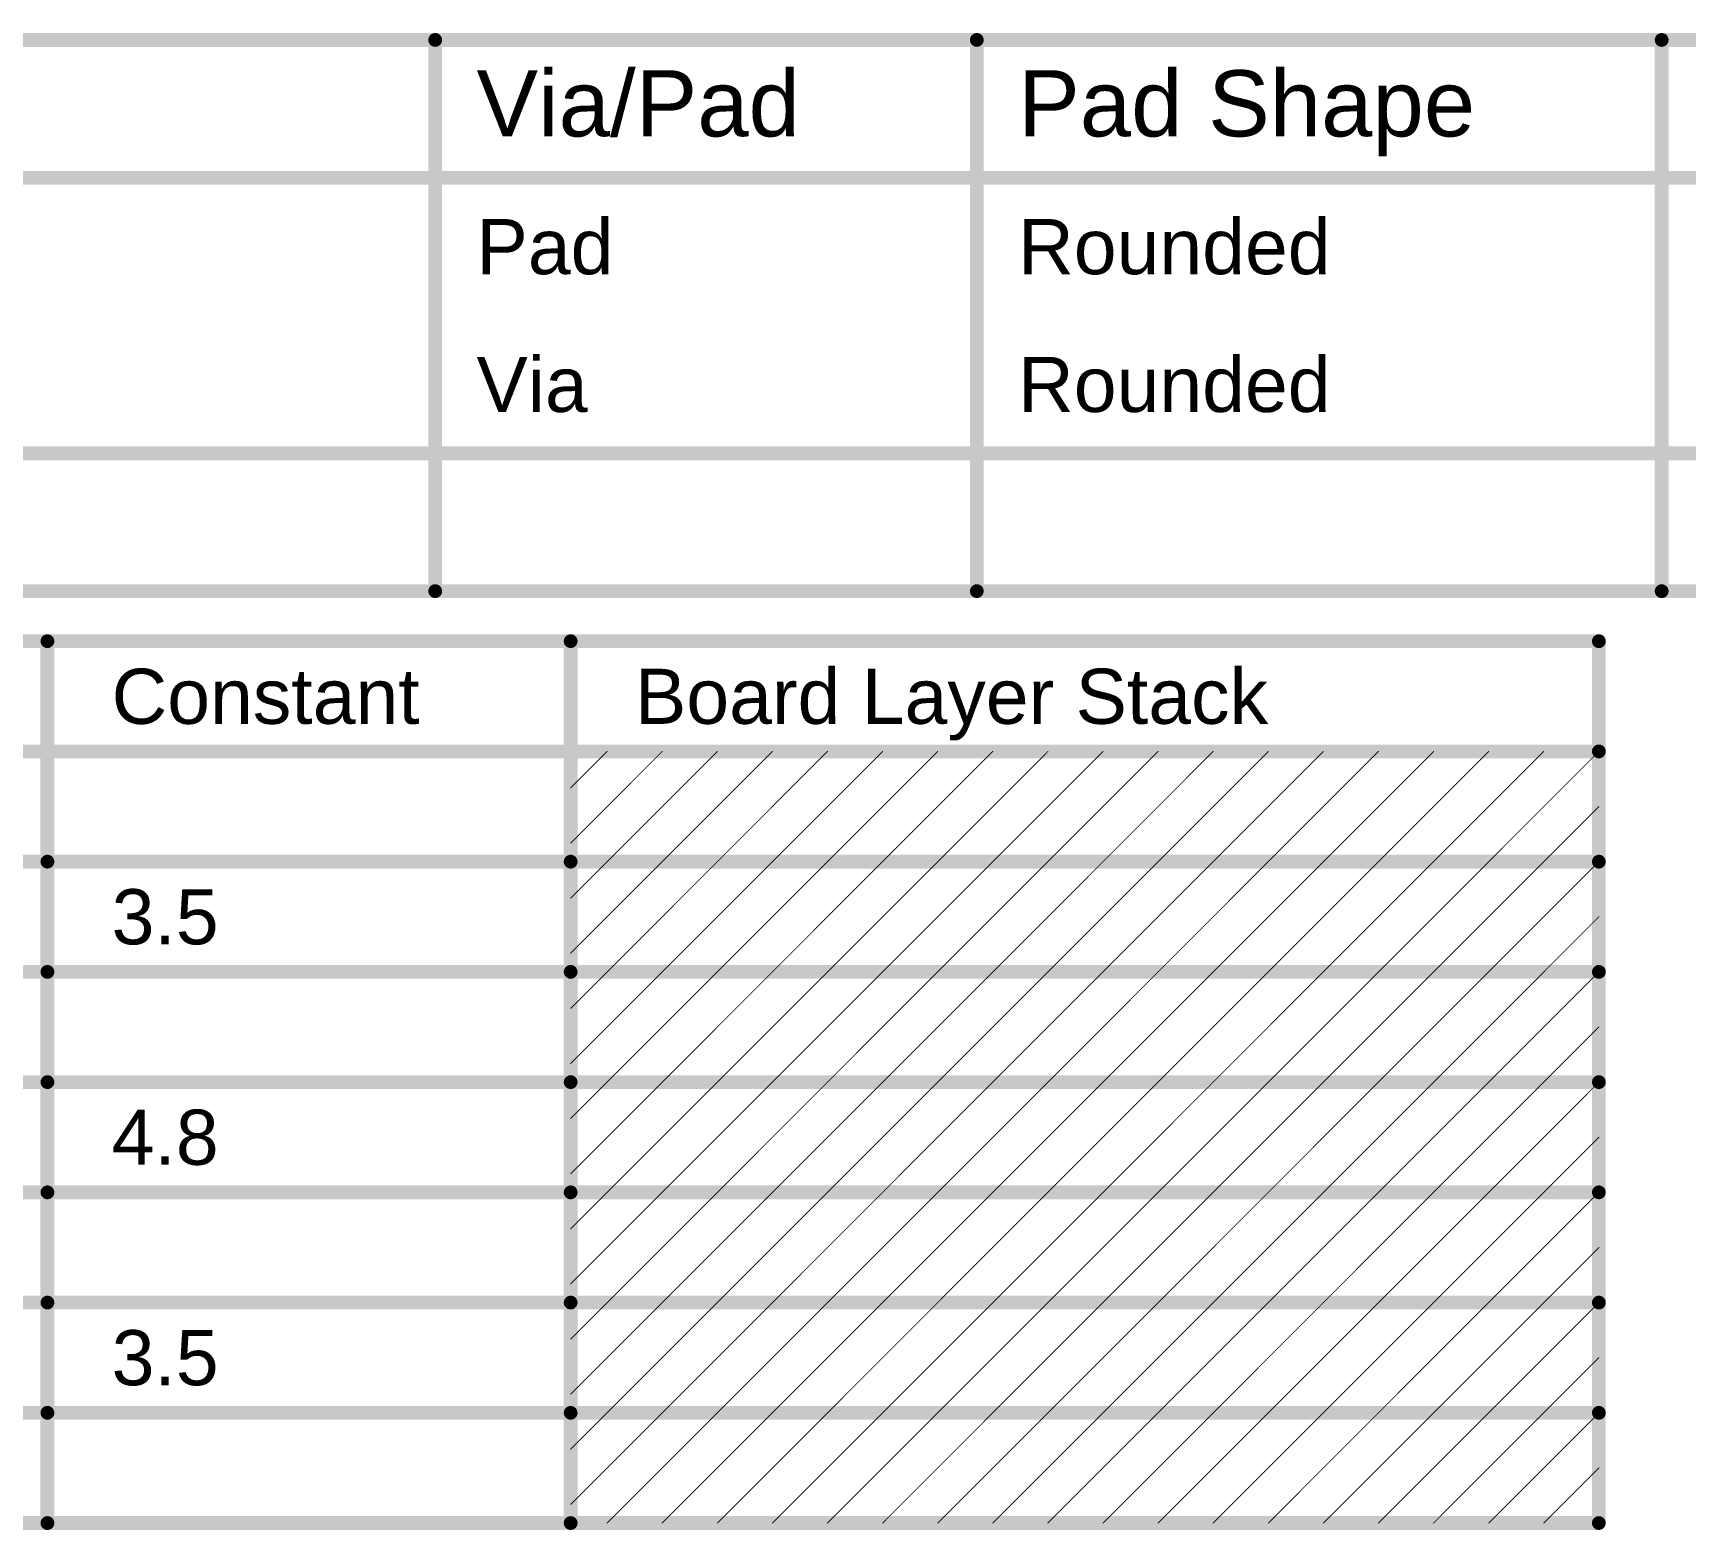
# Model space of a CAD drawing. Header units: millimetres. Extents: x -3.6 to 9.2, y -0.2 to 3.4.
# Drawn here: x 0.879 to 2.679, y 1.808 to 3.438 of the extents above; entities that cross this region are included whole.
import ezdxf

# ---------------------------------------------------------------- set-up
doc = ezdxf.new("R2010")
doc.units = ezdxf.units.MM
doc.header["$MEASUREMENT"] = 0
doc.layers.add('DrillDrawing', color=1, linetype='Continuous')
doc.layers.add('Mechanical3', color=76, linetype='Continuous')
doc.styles.add('Arial', font='', dxfattribs={"height": 0.2})
doc.styles.get('Arial').set_extended_font_data('Arial')

msp = doc.modelspace()

# ---------------------------------------------------------------- linework, layer by layer
at = {"layer": 'DrillDrawing', "const_width": 0.015}
for points in [[(-3.6025, 3.4305), (9.1919, 3.4305)], [(1.3171, 2.8305), (1.3171, 3.4305)], [(1.907, 2.8305), (1.907, 3.4305)], [(2.6528, 2.8305), (2.6528, 3.4305)], [(-3.6025, 3.2805), (9.1919, 3.2805)], [(-3.6025, 2.9805), (9.1919, 2.9805)], [(-3.6025, 2.8305), (9.1919, 2.8305)]]:
    msp.add_lwpolyline(points, dxfattribs=at)
at = {"layer": 'DrillDrawing', "const_width": 0.0075}
for points in [[(1.3134, 3.4305, 1), (1.3209, 3.4305, 1)], [(1.9032, 3.4305, 1), (1.9107, 3.4305, 1)], [(2.649, 3.4305, 1), (2.6565, 3.4305, 1)], [(1.3134, 2.8305, 1), (1.3209, 2.8305, 1)], [(1.9032, 2.8305, 1), (1.9107, 2.8305, 1)], [(2.649, 2.8305, 1), (2.6565, 2.8305, 1)]]:
    msp.add_lwpolyline(points, format="xyb", close=True, dxfattribs=at)
at = {"layer": 'Mechanical3'}
for points, const_width in [([(-1.9544, 2.776), (2.5844, 2.776)], 0.015), ([(0.8948, 1.816), (0.8948, 2.776)], 0.015), ([(1.4647, 1.816), (1.4647, 2.776)], 0.015), ([(2.5844, 1.816), (2.5844, 2.776)], 0.015), ([(-1.9544, 2.656), (2.5844, 2.656)], 0.015), ([(1.4647, 2.5563), (1.5644, 2.656)], 0.001), ([(1.4647, 2.6163), (1.5044, 2.656)], 0.001), ([(1.5044, 2.536), (1.6244, 2.656)], 0.001), ([(1.5644, 2.536), (1.6844, 2.656)], 0.001), ([(1.6244, 2.536), (1.7444, 2.656)], 0.001), ([(1.6844, 2.536), (1.8044, 2.656)], 0.001), ([(1.7444, 2.536), (1.8644, 2.656)], 0.001), ([(1.8044, 2.536), (1.9244, 2.656)], 0.001), ([(1.8644, 2.536), (1.9844, 2.656)], 0.001), ([(1.9244, 2.536), (2.0444, 2.656)], 0.001), ([(1.9844, 2.536), (2.1044, 2.656)], 0.001), ([(2.0444, 2.536), (2.1644, 2.656)], 0.001), ([(2.1044, 2.536), (2.2244, 2.656)], 0.001), ([(2.1644, 2.536), (2.2844, 2.656)], 0.001), ([(2.2244, 2.536), (2.3444, 2.656)], 0.001), ([(2.2844, 2.536), (2.4044, 2.656)], 0.001), ([(2.3444, 2.536), (2.4644, 2.656)], 0.001), ([(2.4044, 2.536), (2.5244, 2.656)], 0.001), ([(2.4644, 2.536), (2.5844, 2.656)], 0.001), ([(2.5244, 2.536), (2.5844, 2.596)], 0.001), ([(0.245, 2.536), (0.8948, 2.536)], 0.015), ([(0.8948, 2.536), (1.4647, 2.536)], 0.015), ([(1.4647, 2.536), (2.5844, 2.536)], 0.015), ([(1.4647, 2.4363), (1.5644, 2.536)], 0.001), ([(1.4647, 2.4963), (1.5044, 2.536)], 0.001), ([(1.5044, 2.416), (1.6244, 2.536)], 0.001), ([(1.5644, 2.416), (1.6844, 2.536)], 0.001), ([(1.6244, 2.416), (1.7444, 2.536)], 0.001), ([(1.6844, 2.416), (1.8044, 2.536)], 0.001), ([(1.7444, 2.416), (1.8644, 2.536)], 0.001), ([(1.8044, 2.416), (1.9244, 2.536)], 0.001), ([(1.8644, 2.416), (1.9844, 2.536)], 0.001), ([(1.9244, 2.416), (2.0444, 2.536)], 0.001), ([(1.9844, 2.416), (2.1044, 2.536)], 0.001), ([(2.0444, 2.416), (2.1644, 2.536)], 0.001), ([(2.1044, 2.416), (2.2244, 2.536)], 0.001), ([(2.1644, 2.416), (2.2844, 2.536)], 0.001), ([(2.2244, 2.416), (2.3444, 2.536)], 0.001), ([(2.2844, 2.416), (2.4044, 2.536)], 0.001), ([(2.3444, 2.416), (2.4644, 2.536)], 0.001), ([(2.4044, 2.416), (2.5244, 2.536)], 0.001), ([(2.4644, 2.416), (2.5844, 2.536)], 0.001), ([(2.5244, 2.416), (2.5844, 2.476)], 0.001), ([(0.245, 2.416), (0.8948, 2.416)], 0.015), ([(0.8948, 2.416), (1.4647, 2.416)], 0.015), ([(1.4647, 2.416), (2.5844, 2.416)], 0.015), ([(1.4647, 2.3163), (1.5644, 2.416)], 0.001), ([(1.4647, 2.3763), (1.5044, 2.416)], 0.001), ([(1.5044, 2.296), (1.6244, 2.416)], 0.001), ([(1.5644, 2.296), (1.6844, 2.416)], 0.001), ([(1.6244, 2.296), (1.7444, 2.416)], 0.001), ([(1.6844, 2.296), (1.8044, 2.416)], 0.001), ([(1.7444, 2.296), (1.8644, 2.416)], 0.001), ([(1.8044, 2.296), (1.9244, 2.416)], 0.001), ([(1.8644, 2.296), (1.9844, 2.416)], 0.001), ([(1.9244, 2.296), (2.0444, 2.416)], 0.001), ([(1.9844, 2.296), (2.1044, 2.416)], 0.001), ([(2.0444, 2.296), (2.1644, 2.416)], 0.001), ([(2.1044, 2.296), (2.2244, 2.416)], 0.001), ([(2.1644, 2.296), (2.2844, 2.416)], 0.001), ([(2.2244, 2.296), (2.3444, 2.416)], 0.001), ([(2.2844, 2.296), (2.4044, 2.416)], 0.001), ([(2.3444, 2.296), (2.4644, 2.416)], 0.001), ([(2.4044, 2.296), (2.5244, 2.416)], 0.001), ([(2.4644, 2.296), (2.5844, 2.416)], 0.001), ([(2.5244, 2.296), (2.5844, 2.356)], 0.001), ([(0.245, 2.296), (0.8948, 2.296)], 0.015), ([(0.8948, 2.296), (1.4647, 2.296)], 0.015), ([(1.4647, 2.296), (2.5844, 2.296)], 0.015), ([(1.4647, 2.1963), (1.5644, 2.296)], 0.001), ([(1.4647, 2.2563), (1.5044, 2.296)], 0.001), ([(1.5044, 2.176), (1.6244, 2.296)], 0.001), ([(1.5644, 2.176), (1.6844, 2.296)], 0.001), ([(1.6244, 2.176), (1.7444, 2.296)], 0.001), ([(1.6844, 2.176), (1.8044, 2.296)], 0.001), ([(1.7444, 2.176), (1.8644, 2.296)], 0.001), ([(1.8044, 2.176), (1.9244, 2.296)], 0.001), ([(1.8644, 2.176), (1.9844, 2.296)], 0.001), ([(1.9244, 2.176), (2.0444, 2.296)], 0.001), ([(1.9844, 2.176), (2.1044, 2.296)], 0.001), ([(2.0444, 2.176), (2.1644, 2.296)], 0.001), ([(2.1044, 2.176), (2.2244, 2.296)], 0.001), ([(2.1644, 2.176), (2.2844, 2.296)], 0.001), ([(2.2244, 2.176), (2.3444, 2.296)], 0.001), ([(2.2844, 2.176), (2.4044, 2.296)], 0.001), ([(2.3444, 2.176), (2.4644, 2.296)], 0.001), ([(2.4044, 2.176), (2.5244, 2.296)], 0.001), ([(2.4644, 2.176), (2.5844, 2.296)], 0.001), ([(2.5244, 2.176), (2.5844, 2.236)], 0.001), ([(0.245, 2.176), (0.8948, 2.176)], 0.015), ([(0.8948, 2.176), (1.4647, 2.176)], 0.015), ([(1.4647, 2.176), (2.5844, 2.176)], 0.015), ([(1.4647, 2.0763), (1.5644, 2.176)], 0.001), ([(1.4647, 2.1363), (1.5044, 2.176)], 0.001), ([(1.5044, 2.056), (1.6244, 2.176)], 0.001), ([(1.5644, 2.056), (1.6844, 2.176)], 0.001), ([(1.6244, 2.056), (1.7444, 2.176)], 0.001), ([(1.6844, 2.056), (1.8044, 2.176)], 0.001), ([(1.7444, 2.056), (1.8644, 2.176)], 0.001), ([(1.8044, 2.056), (1.9244, 2.176)], 0.001), ([(1.8644, 2.056), (1.9844, 2.176)], 0.001), ([(1.9244, 2.056), (2.0444, 2.176)], 0.001), ([(1.9844, 2.056), (2.1044, 2.176)], 0.001), ([(2.0444, 2.056), (2.1644, 2.176)], 0.001), ([(2.1044, 2.056), (2.2244, 2.176)], 0.001), ([(2.1644, 2.056), (2.2844, 2.176)], 0.001), ([(2.2244, 2.056), (2.3444, 2.176)], 0.001), ([(2.2844, 2.056), (2.4044, 2.176)], 0.001), ([(2.3444, 2.056), (2.4644, 2.176)], 0.001), ([(2.4044, 2.056), (2.5244, 2.176)], 0.001), ([(2.4644, 2.056), (2.5844, 2.176)], 0.001), ([(2.5244, 2.056), (2.5844, 2.116)], 0.001), ([(0.245, 2.056), (0.8948, 2.056)], 0.015), ([(0.8948, 2.056), (1.4647, 2.056)], 0.015), ([(1.4647, 2.056), (2.5844, 2.056)], 0.015), ([(1.4647, 1.9563), (1.5644, 2.056)], 0.001), ([(1.4647, 2.0163), (1.5044, 2.056)], 0.001), ([(1.5044, 1.936), (1.6244, 2.056)], 0.001), ([(1.5644, 1.936), (1.6844, 2.056)], 0.001), ([(1.6244, 1.936), (1.7444, 2.056)], 0.001), ([(1.6844, 1.936), (1.8044, 2.056)], 0.001), ([(1.7444, 1.936), (1.8644, 2.056)], 0.001), ([(1.8044, 1.936), (1.9244, 2.056)], 0.001), ([(1.8644, 1.936), (1.9844, 2.056)], 0.001), ([(1.9244, 1.936), (2.0444, 2.056)], 0.001), ([(1.9844, 1.936), (2.1044, 2.056)], 0.001), ([(2.0444, 1.936), (2.1644, 2.056)], 0.001), ([(2.1044, 1.936), (2.2244, 2.056)], 0.001), ([(2.1644, 1.936), (2.2844, 2.056)], 0.001), ([(2.2244, 1.936), (2.3444, 2.056)], 0.001), ([(2.2844, 1.936), (2.4044, 2.056)], 0.001), ([(2.3444, 1.936), (2.4644, 2.056)], 0.001), ([(2.4044, 1.936), (2.5244, 2.056)], 0.001), ([(2.4644, 1.936), (2.5844, 2.056)], 0.001), ([(2.5244, 1.936), (2.5844, 1.996)], 0.001), ([(0.245, 1.936), (0.8948, 1.936)], 0.015), ([(0.8948, 1.936), (1.4647, 1.936)], 0.015), ([(1.4647, 1.936), (2.5844, 1.936)], 0.015), ([(1.4647, 1.8363), (1.5644, 1.936)], 0.001), ([(1.4647, 1.8963), (1.5044, 1.936)], 0.001), ([(1.5044, 1.816), (1.6244, 1.936)], 0.001), ([(1.5644, 1.816), (1.6844, 1.936)], 0.001), ([(1.6244, 1.816), (1.7444, 1.936)], 0.001), ([(1.6844, 1.816), (1.8044, 1.936)], 0.001), ([(1.7444, 1.816), (1.8644, 1.936)], 0.001), ([(1.8044, 1.816), (1.9244, 1.936)], 0.001), ([(1.8644, 1.816), (1.9844, 1.936)], 0.001), ([(1.9244, 1.816), (2.0444, 1.936)], 0.001), ([(1.9844, 1.816), (2.1044, 1.936)], 0.001), ([(2.0444, 1.816), (2.1644, 1.936)], 0.001), ([(2.1044, 1.816), (2.2244, 1.936)], 0.001), ([(2.1644, 1.816), (2.2844, 1.936)], 0.001), ([(2.2244, 1.816), (2.3444, 1.936)], 0.001), ([(2.2844, 1.816), (2.4044, 1.936)], 0.001), ([(2.3444, 1.816), (2.4644, 1.936)], 0.001), ([(2.4044, 1.816), (2.5244, 1.936)], 0.001), ([(2.4644, 1.816), (2.5844, 1.936)], 0.001), ([(2.5244, 1.816), (2.5844, 1.876)], 0.001), ([(0.245, 1.816), (0.8948, 1.816)], 0.015), ([(0.8948, 1.816), (1.4647, 1.816)], 0.015), ([(1.4647, 1.816), (2.5844, 1.816)], 0.015)]:
    msp.add_lwpolyline(points, dxfattribs=dict(at, const_width=const_width))
for points, const_width in [([(0.8911, 2.776, 1), (0.8986, 2.776, 1)], 0.0075), ([(1.4609, 2.776, 1), (1.4684, 2.776, 1)], 0.0075), ([(2.5806, 2.776, 1), (2.5881, 2.776, 1)], 0.0075), ([(2.5806, 2.776, 1), (2.5881, 2.776, 1)], 0.0075), ([(1.5041, 2.656, 1), (1.5046, 2.656, 1)], 0.0005), ([(1.5641, 2.656, 1), (1.5646, 2.656, 1)], 0.0005), ([(1.6241, 2.656, 1), (1.6246, 2.656, 1)], 0.0005), ([(1.6841, 2.656, 1), (1.6846, 2.656, 1)], 0.0005), ([(1.7441, 2.656, 1), (1.7446, 2.656, 1)], 0.0005), ([(1.8041, 2.656, 1), (1.8046, 2.656, 1)], 0.0005), ([(1.8641, 2.656, 1), (1.8646, 2.656, 1)], 0.0005), ([(1.9241, 2.656, 1), (1.9246, 2.656, 1)], 0.0005), ([(1.9841, 2.656, 1), (1.9846, 2.656, 1)], 0.0005), ([(2.0441, 2.656, 1), (2.0446, 2.656, 1)], 0.0005), ([(2.1041, 2.656, 1), (2.1046, 2.656, 1)], 0.0005), ([(2.1641, 2.656, 1), (2.1646, 2.656, 1)], 0.0005), ([(2.2241, 2.656, 1), (2.2246, 2.656, 1)], 0.0005), ([(2.2841, 2.656, 1), (2.2846, 2.656, 1)], 0.0005), ([(2.3441, 2.656, 1), (2.3446, 2.656, 1)], 0.0005), ([(2.4041, 2.656, 1), (2.4046, 2.656, 1)], 0.0005), ([(2.4641, 2.656, 1), (2.4646, 2.656, 1)], 0.0005), ([(2.5241, 2.656, 1), (2.5246, 2.656, 1)], 0.0005), ([(2.5806, 2.656, 1), (2.5881, 2.656, 1)], 0.0075), ([(2.5841, 2.656, 1), (2.5846, 2.656, 1)], 0.0005), ([(1.4644, 2.6163, 1), (1.4649, 2.6163, 1)], 0.0005), ([(2.5841, 2.596, 1), (2.5846, 2.596, 1)], 0.0005), ([(1.4644, 2.5563, 1), (1.4649, 2.5563, 1)], 0.0005), ([(0.8911, 2.536, 1), (0.8986, 2.536, 1)], 0.0075), ([(0.8911, 2.536, 1), (0.8986, 2.536, 1)], 0.0075), ([(1.4609, 2.536, 1), (1.4684, 2.536, 1)], 0.0075), ([(1.4609, 2.536, 1), (1.4684, 2.536, 1)], 0.0075), ([(2.5806, 2.536, 1), (2.5881, 2.536, 1)], 0.0075), ([(1.5041, 2.536, 1), (1.5046, 2.536, 1)], 0.0005), ([(1.5041, 2.536, 1), (1.5046, 2.536, 1)], 0.0005), ([(1.5641, 2.536, 1), (1.5646, 2.536, 1)], 0.0005), ([(1.5641, 2.536, 1), (1.5646, 2.536, 1)], 0.0005), ([(1.6241, 2.536, 1), (1.6246, 2.536, 1)], 0.0005), ([(1.6241, 2.536, 1), (1.6246, 2.536, 1)], 0.0005), ([(1.6841, 2.536, 1), (1.6846, 2.536, 1)], 0.0005), ([(1.6841, 2.536, 1), (1.6846, 2.536, 1)], 0.0005), ([(1.7441, 2.536, 1), (1.7446, 2.536, 1)], 0.0005), ([(1.7441, 2.536, 1), (1.7446, 2.536, 1)], 0.0005), ([(1.8041, 2.536, 1), (1.8046, 2.536, 1)], 0.0005), ([(1.8041, 2.536, 1), (1.8046, 2.536, 1)], 0.0005), ([(1.8641, 2.536, 1), (1.8646, 2.536, 1)], 0.0005), ([(1.8641, 2.536, 1), (1.8646, 2.536, 1)], 0.0005), ([(1.9241, 2.536, 1), (1.9246, 2.536, 1)], 0.0005), ([(1.9241, 2.536, 1), (1.9246, 2.536, 1)], 0.0005), ([(1.9841, 2.536, 1), (1.9846, 2.536, 1)], 0.0005), ([(1.9841, 2.536, 1), (1.9846, 2.536, 1)], 0.0005), ([(2.0441, 2.536, 1), (2.0446, 2.536, 1)], 0.0005), ([(2.0441, 2.536, 1), (2.0446, 2.536, 1)], 0.0005), ([(2.1041, 2.536, 1), (2.1046, 2.536, 1)], 0.0005), ([(2.1041, 2.536, 1), (2.1046, 2.536, 1)], 0.0005), ([(2.1641, 2.536, 1), (2.1646, 2.536, 1)], 0.0005), ([(2.1641, 2.536, 1), (2.1646, 2.536, 1)], 0.0005), ([(2.2241, 2.536, 1), (2.2246, 2.536, 1)], 0.0005), ([(2.2241, 2.536, 1), (2.2246, 2.536, 1)], 0.0005), ([(2.2841, 2.536, 1), (2.2846, 2.536, 1)], 0.0005), ([(2.2841, 2.536, 1), (2.2846, 2.536, 1)], 0.0005), ([(2.3441, 2.536, 1), (2.3446, 2.536, 1)], 0.0005), ([(2.3441, 2.536, 1), (2.3446, 2.536, 1)], 0.0005), ([(2.4041, 2.536, 1), (2.4046, 2.536, 1)], 0.0005), ([(2.4041, 2.536, 1), (2.4046, 2.536, 1)], 0.0005), ([(2.4641, 2.536, 1), (2.4646, 2.536, 1)], 0.0005), ([(2.4641, 2.536, 1), (2.4646, 2.536, 1)], 0.0005), ([(2.5241, 2.536, 1), (2.5246, 2.536, 1)], 0.0005), ([(2.5241, 2.536, 1), (2.5246, 2.536, 1)], 0.0005), ([(2.5841, 2.536, 1), (2.5846, 2.536, 1)], 0.0005), ([(1.4644, 2.4963, 1), (1.4649, 2.4963, 1)], 0.0005), ([(2.5841, 2.476, 1), (2.5846, 2.476, 1)], 0.0005), ([(1.4644, 2.4363, 1), (1.4649, 2.4363, 1)], 0.0005), ([(0.8911, 2.416, 1), (0.8986, 2.416, 1)], 0.0075), ([(0.8911, 2.416, 1), (0.8986, 2.416, 1)], 0.0075), ([(1.4609, 2.416, 1), (1.4684, 2.416, 1)], 0.0075), ([(1.4609, 2.416, 1), (1.4684, 2.416, 1)], 0.0075), ([(1.5041, 2.416, 1), (1.5046, 2.416, 1)], 0.0005), ([(1.5041, 2.416, 1), (1.5046, 2.416, 1)], 0.0005), ([(1.5641, 2.416, 1), (1.5646, 2.416, 1)], 0.0005), ([(1.5641, 2.416, 1), (1.5646, 2.416, 1)], 0.0005), ([(1.6241, 2.416, 1), (1.6246, 2.416, 1)], 0.0005), ([(1.6241, 2.416, 1), (1.6246, 2.416, 1)], 0.0005), ([(1.6841, 2.416, 1), (1.6846, 2.416, 1)], 0.0005), ([(1.6841, 2.416, 1), (1.6846, 2.416, 1)], 0.0005), ([(1.7441, 2.416, 1), (1.7446, 2.416, 1)], 0.0005), ([(1.7441, 2.416, 1), (1.7446, 2.416, 1)], 0.0005), ([(1.8041, 2.416, 1), (1.8046, 2.416, 1)], 0.0005), ([(1.8041, 2.416, 1), (1.8046, 2.416, 1)], 0.0005), ([(1.8641, 2.416, 1), (1.8646, 2.416, 1)], 0.0005), ([(1.8641, 2.416, 1), (1.8646, 2.416, 1)], 0.0005), ([(1.9241, 2.416, 1), (1.9246, 2.416, 1)], 0.0005), ([(1.9241, 2.416, 1), (1.9246, 2.416, 1)], 0.0005), ([(1.9841, 2.416, 1), (1.9846, 2.416, 1)], 0.0005), ([(1.9841, 2.416, 1), (1.9846, 2.416, 1)], 0.0005), ([(2.0441, 2.416, 1), (2.0446, 2.416, 1)], 0.0005), ([(2.0441, 2.416, 1), (2.0446, 2.416, 1)], 0.0005), ([(2.1041, 2.416, 1), (2.1046, 2.416, 1)], 0.0005), ([(2.1041, 2.416, 1), (2.1046, 2.416, 1)], 0.0005), ([(2.1641, 2.416, 1), (2.1646, 2.416, 1)], 0.0005), ([(2.1641, 2.416, 1), (2.1646, 2.416, 1)], 0.0005), ([(2.2241, 2.416, 1), (2.2246, 2.416, 1)], 0.0005), ([(2.2241, 2.416, 1), (2.2246, 2.416, 1)], 0.0005), ([(2.2841, 2.416, 1), (2.2846, 2.416, 1)], 0.0005), ([(2.2841, 2.416, 1), (2.2846, 2.416, 1)], 0.0005), ([(2.3441, 2.416, 1), (2.3446, 2.416, 1)], 0.0005), ([(2.3441, 2.416, 1), (2.3446, 2.416, 1)], 0.0005), ([(2.4041, 2.416, 1), (2.4046, 2.416, 1)], 0.0005), ([(2.4041, 2.416, 1), (2.4046, 2.416, 1)], 0.0005), ([(2.4641, 2.416, 1), (2.4646, 2.416, 1)], 0.0005), ([(2.4641, 2.416, 1), (2.4646, 2.416, 1)], 0.0005), ([(2.5241, 2.416, 1), (2.5246, 2.416, 1)], 0.0005), ([(2.5241, 2.416, 1), (2.5246, 2.416, 1)], 0.0005), ([(2.5806, 2.416, 1), (2.5881, 2.416, 1)], 0.0075), ([(2.5841, 2.416, 1), (2.5846, 2.416, 1)], 0.0005), ([(1.4644, 2.3763, 1), (1.4649, 2.3763, 1)], 0.0005), ([(2.5841, 2.356, 1), (2.5846, 2.356, 1)], 0.0005), ([(1.4644, 2.3163, 1), (1.4649, 2.3163, 1)], 0.0005), ([(0.8911, 2.296, 1), (0.8986, 2.296, 1)], 0.0075), ([(0.8911, 2.296, 1), (0.8986, 2.296, 1)], 0.0075), ([(1.4609, 2.296, 1), (1.4684, 2.296, 1)], 0.0075), ([(1.4609, 2.296, 1), (1.4684, 2.296, 1)], 0.0075), ([(1.5041, 2.296, 1), (1.5046, 2.296, 1)], 0.0005), ([(1.5041, 2.296, 1), (1.5046, 2.296, 1)], 0.0005), ([(1.5641, 2.296, 1), (1.5646, 2.296, 1)], 0.0005), ([(1.5641, 2.296, 1), (1.5646, 2.296, 1)], 0.0005), ([(1.6241, 2.296, 1), (1.6246, 2.296, 1)], 0.0005), ([(1.6241, 2.296, 1), (1.6246, 2.296, 1)], 0.0005), ([(1.6841, 2.296, 1), (1.6846, 2.296, 1)], 0.0005), ([(1.6841, 2.296, 1), (1.6846, 2.296, 1)], 0.0005), ([(1.7441, 2.296, 1), (1.7446, 2.296, 1)], 0.0005), ([(1.7441, 2.296, 1), (1.7446, 2.296, 1)], 0.0005), ([(1.8041, 2.296, 1), (1.8046, 2.296, 1)], 0.0005), ([(1.8041, 2.296, 1), (1.8046, 2.296, 1)], 0.0005), ([(1.8641, 2.296, 1), (1.8646, 2.296, 1)], 0.0005), ([(1.8641, 2.296, 1), (1.8646, 2.296, 1)], 0.0005), ([(1.9241, 2.296, 1), (1.9246, 2.296, 1)], 0.0005), ([(1.9241, 2.296, 1), (1.9246, 2.296, 1)], 0.0005), ([(1.9841, 2.296, 1), (1.9846, 2.296, 1)], 0.0005), ([(1.9841, 2.296, 1), (1.9846, 2.296, 1)], 0.0005), ([(2.0441, 2.296, 1), (2.0446, 2.296, 1)], 0.0005), ([(2.0441, 2.296, 1), (2.0446, 2.296, 1)], 0.0005), ([(2.1041, 2.296, 1), (2.1046, 2.296, 1)], 0.0005), ([(2.1041, 2.296, 1), (2.1046, 2.296, 1)], 0.0005), ([(2.1641, 2.296, 1), (2.1646, 2.296, 1)], 0.0005), ([(2.1641, 2.296, 1), (2.1646, 2.296, 1)], 0.0005), ([(2.2241, 2.296, 1), (2.2246, 2.296, 1)], 0.0005), ([(2.2241, 2.296, 1), (2.2246, 2.296, 1)], 0.0005), ([(2.2841, 2.296, 1), (2.2846, 2.296, 1)], 0.0005), ([(2.2841, 2.296, 1), (2.2846, 2.296, 1)], 0.0005), ([(2.3441, 2.296, 1), (2.3446, 2.296, 1)], 0.0005), ([(2.3441, 2.296, 1), (2.3446, 2.296, 1)], 0.0005), ([(2.4041, 2.296, 1), (2.4046, 2.296, 1)], 0.0005), ([(2.4041, 2.296, 1), (2.4046, 2.296, 1)], 0.0005), ([(2.4641, 2.296, 1), (2.4646, 2.296, 1)], 0.0005), ([(2.4641, 2.296, 1), (2.4646, 2.296, 1)], 0.0005), ([(2.5241, 2.296, 1), (2.5246, 2.296, 1)], 0.0005), ([(2.5241, 2.296, 1), (2.5246, 2.296, 1)], 0.0005), ([(2.5806, 2.296, 1), (2.5881, 2.296, 1)], 0.0075), ([(2.5841, 2.296, 1), (2.5846, 2.296, 1)], 0.0005), ([(1.4644, 2.2563, 1), (1.4649, 2.2563, 1)], 0.0005), ([(2.5841, 2.236, 1), (2.5846, 2.236, 1)], 0.0005), ([(1.4644, 2.1963, 1), (1.4649, 2.1963, 1)], 0.0005), ([(0.8911, 2.176, 1), (0.8986, 2.176, 1)], 0.0075), ([(0.8911, 2.176, 1), (0.8986, 2.176, 1)], 0.0075), ([(1.4609, 2.176, 1), (1.4684, 2.176, 1)], 0.0075), ([(1.4609, 2.176, 1), (1.4684, 2.176, 1)], 0.0075), ([(2.5806, 2.176, 1), (2.5881, 2.176, 1)], 0.0075), ([(1.5041, 2.176, 1), (1.5046, 2.176, 1)], 0.0005), ([(1.5041, 2.176, 1), (1.5046, 2.176, 1)], 0.0005), ([(1.5641, 2.176, 1), (1.5646, 2.176, 1)], 0.0005), ([(1.5641, 2.176, 1), (1.5646, 2.176, 1)], 0.0005), ([(1.6241, 2.176, 1), (1.6246, 2.176, 1)], 0.0005), ([(1.6241, 2.176, 1), (1.6246, 2.176, 1)], 0.0005), ([(1.6841, 2.176, 1), (1.6846, 2.176, 1)], 0.0005), ([(1.6841, 2.176, 1), (1.6846, 2.176, 1)], 0.0005), ([(1.7441, 2.176, 1), (1.7446, 2.176, 1)], 0.0005), ([(1.7441, 2.176, 1), (1.7446, 2.176, 1)], 0.0005), ([(1.8041, 2.176, 1), (1.8046, 2.176, 1)], 0.0005), ([(1.8041, 2.176, 1), (1.8046, 2.176, 1)], 0.0005), ([(1.8641, 2.176, 1), (1.8646, 2.176, 1)], 0.0005), ([(1.8641, 2.176, 1), (1.8646, 2.176, 1)], 0.0005), ([(1.9241, 2.176, 1), (1.9246, 2.176, 1)], 0.0005), ([(1.9241, 2.176, 1), (1.9246, 2.176, 1)], 0.0005), ([(1.9841, 2.176, 1), (1.9846, 2.176, 1)], 0.0005), ([(1.9841, 2.176, 1), (1.9846, 2.176, 1)], 0.0005), ([(2.0441, 2.176, 1), (2.0446, 2.176, 1)], 0.0005), ([(2.0441, 2.176, 1), (2.0446, 2.176, 1)], 0.0005), ([(2.1041, 2.176, 1), (2.1046, 2.176, 1)], 0.0005), ([(2.1041, 2.176, 1), (2.1046, 2.176, 1)], 0.0005), ([(2.1641, 2.176, 1), (2.1646, 2.176, 1)], 0.0005), ([(2.1641, 2.176, 1), (2.1646, 2.176, 1)], 0.0005), ([(2.2241, 2.176, 1), (2.2246, 2.176, 1)], 0.0005), ([(2.2241, 2.176, 1), (2.2246, 2.176, 1)], 0.0005), ([(2.2841, 2.176, 1), (2.2846, 2.176, 1)], 0.0005), ([(2.2841, 2.176, 1), (2.2846, 2.176, 1)], 0.0005), ([(2.3441, 2.176, 1), (2.3446, 2.176, 1)], 0.0005), ([(2.3441, 2.176, 1), (2.3446, 2.176, 1)], 0.0005), ([(2.4041, 2.176, 1), (2.4046, 2.176, 1)], 0.0005), ([(2.4041, 2.176, 1), (2.4046, 2.176, 1)], 0.0005), ([(2.4641, 2.176, 1), (2.4646, 2.176, 1)], 0.0005), ([(2.4641, 2.176, 1), (2.4646, 2.176, 1)], 0.0005), ([(2.5241, 2.176, 1), (2.5246, 2.176, 1)], 0.0005), ([(2.5241, 2.176, 1), (2.5246, 2.176, 1)], 0.0005), ([(2.5841, 2.176, 1), (2.5846, 2.176, 1)], 0.0005), ([(1.4644, 2.1363, 1), (1.4649, 2.1363, 1)], 0.0005), ([(2.5841, 2.116, 1), (2.5846, 2.116, 1)], 0.0005), ([(1.4644, 2.0763, 1), (1.4649, 2.0763, 1)], 0.0005), ([(0.8911, 2.056, 1), (0.8986, 2.056, 1)], 0.0075), ([(0.8911, 2.056, 1), (0.8986, 2.056, 1)], 0.0075), ([(1.4609, 2.056, 1), (1.4684, 2.056, 1)], 0.0075), ([(1.4609, 2.056, 1), (1.4684, 2.056, 1)], 0.0075), ([(1.5041, 2.056, 1), (1.5046, 2.056, 1)], 0.0005), ([(1.5041, 2.056, 1), (1.5046, 2.056, 1)], 0.0005), ([(1.5641, 2.056, 1), (1.5646, 2.056, 1)], 0.0005), ([(1.5641, 2.056, 1), (1.5646, 2.056, 1)], 0.0005), ([(1.6241, 2.056, 1), (1.6246, 2.056, 1)], 0.0005), ([(1.6241, 2.056, 1), (1.6246, 2.056, 1)], 0.0005), ([(1.6841, 2.056, 1), (1.6846, 2.056, 1)], 0.0005), ([(1.6841, 2.056, 1), (1.6846, 2.056, 1)], 0.0005), ([(1.7441, 2.056, 1), (1.7446, 2.056, 1)], 0.0005), ([(1.7441, 2.056, 1), (1.7446, 2.056, 1)], 0.0005), ([(1.8041, 2.056, 1), (1.8046, 2.056, 1)], 0.0005), ([(1.8041, 2.056, 1), (1.8046, 2.056, 1)], 0.0005), ([(1.8641, 2.056, 1), (1.8646, 2.056, 1)], 0.0005), ([(1.8641, 2.056, 1), (1.8646, 2.056, 1)], 0.0005), ([(1.9241, 2.056, 1), (1.9246, 2.056, 1)], 0.0005), ([(1.9241, 2.056, 1), (1.9246, 2.056, 1)], 0.0005), ([(1.9841, 2.056, 1), (1.9846, 2.056, 1)], 0.0005), ([(1.9841, 2.056, 1), (1.9846, 2.056, 1)], 0.0005), ([(2.0441, 2.056, 1), (2.0446, 2.056, 1)], 0.0005), ([(2.0441, 2.056, 1), (2.0446, 2.056, 1)], 0.0005), ([(2.1041, 2.056, 1), (2.1046, 2.056, 1)], 0.0005), ([(2.1041, 2.056, 1), (2.1046, 2.056, 1)], 0.0005), ([(2.1641, 2.056, 1), (2.1646, 2.056, 1)], 0.0005), ([(2.1641, 2.056, 1), (2.1646, 2.056, 1)], 0.0005), ([(2.2241, 2.056, 1), (2.2246, 2.056, 1)], 0.0005), ([(2.2241, 2.056, 1), (2.2246, 2.056, 1)], 0.0005), ([(2.2841, 2.056, 1), (2.2846, 2.056, 1)], 0.0005), ([(2.2841, 2.056, 1), (2.2846, 2.056, 1)], 0.0005), ([(2.3441, 2.056, 1), (2.3446, 2.056, 1)], 0.0005), ([(2.3441, 2.056, 1), (2.3446, 2.056, 1)], 0.0005), ([(2.4041, 2.056, 1), (2.4046, 2.056, 1)], 0.0005), ([(2.4041, 2.056, 1), (2.4046, 2.056, 1)], 0.0005), ([(2.4641, 2.056, 1), (2.4646, 2.056, 1)], 0.0005), ([(2.4641, 2.056, 1), (2.4646, 2.056, 1)], 0.0005), ([(2.5241, 2.056, 1), (2.5246, 2.056, 1)], 0.0005), ([(2.5241, 2.056, 1), (2.5246, 2.056, 1)], 0.0005), ([(2.5806, 2.056, 1), (2.5881, 2.056, 1)], 0.0075), ([(2.5841, 2.056, 1), (2.5846, 2.056, 1)], 0.0005), ([(1.4644, 2.0163, 1), (1.4649, 2.0163, 1)], 0.0005), ([(2.5841, 1.996, 1), (2.5846, 1.996, 1)], 0.0005), ([(1.4644, 1.9563, 1), (1.4649, 1.9563, 1)], 0.0005), ([(0.8911, 1.936, 1), (0.8986, 1.936, 1)], 0.0075), ([(0.8911, 1.936, 1), (0.8986, 1.936, 1)], 0.0075), ([(1.4609, 1.936, 1), (1.4684, 1.936, 1)], 0.0075), ([(1.4609, 1.936, 1), (1.4684, 1.936, 1)], 0.0075), ([(1.5041, 1.936, 1), (1.5046, 1.936, 1)], 0.0005), ([(1.5041, 1.936, 1), (1.5046, 1.936, 1)], 0.0005), ([(1.5641, 1.936, 1), (1.5646, 1.936, 1)], 0.0005), ([(1.5641, 1.936, 1), (1.5646, 1.936, 1)], 0.0005), ([(1.6241, 1.936, 1), (1.6246, 1.936, 1)], 0.0005), ([(1.6241, 1.936, 1), (1.6246, 1.936, 1)], 0.0005), ([(1.6841, 1.936, 1), (1.6846, 1.936, 1)], 0.0005), ([(1.6841, 1.936, 1), (1.6846, 1.936, 1)], 0.0005), ([(1.7441, 1.936, 1), (1.7446, 1.936, 1)], 0.0005), ([(1.7441, 1.936, 1), (1.7446, 1.936, 1)], 0.0005), ([(1.8041, 1.936, 1), (1.8046, 1.936, 1)], 0.0005), ([(1.8041, 1.936, 1), (1.8046, 1.936, 1)], 0.0005), ([(1.8641, 1.936, 1), (1.8646, 1.936, 1)], 0.0005), ([(1.8641, 1.936, 1), (1.8646, 1.936, 1)], 0.0005), ([(1.9241, 1.936, 1), (1.9246, 1.936, 1)], 0.0005), ([(1.9241, 1.936, 1), (1.9246, 1.936, 1)], 0.0005), ([(1.9841, 1.936, 1), (1.9846, 1.936, 1)], 0.0005), ([(1.9841, 1.936, 1), (1.9846, 1.936, 1)], 0.0005), ([(2.0441, 1.936, 1), (2.0446, 1.936, 1)], 0.0005), ([(2.0441, 1.936, 1), (2.0446, 1.936, 1)], 0.0005), ([(2.1041, 1.936, 1), (2.1046, 1.936, 1)], 0.0005), ([(2.1041, 1.936, 1), (2.1046, 1.936, 1)], 0.0005), ([(2.1641, 1.936, 1), (2.1646, 1.936, 1)], 0.0005), ([(2.1641, 1.936, 1), (2.1646, 1.936, 1)], 0.0005), ([(2.2241, 1.936, 1), (2.2246, 1.936, 1)], 0.0005), ([(2.2241, 1.936, 1), (2.2246, 1.936, 1)], 0.0005), ([(2.2841, 1.936, 1), (2.2846, 1.936, 1)], 0.0005), ([(2.2841, 1.936, 1), (2.2846, 1.936, 1)], 0.0005), ([(2.3441, 1.936, 1), (2.3446, 1.936, 1)], 0.0005), ([(2.3441, 1.936, 1), (2.3446, 1.936, 1)], 0.0005), ([(2.4041, 1.936, 1), (2.4046, 1.936, 1)], 0.0005), ([(2.4041, 1.936, 1), (2.4046, 1.936, 1)], 0.0005), ([(2.4641, 1.936, 1), (2.4646, 1.936, 1)], 0.0005), ([(2.4641, 1.936, 1), (2.4646, 1.936, 1)], 0.0005), ([(2.5241, 1.936, 1), (2.5246, 1.936, 1)], 0.0005), ([(2.5241, 1.936, 1), (2.5246, 1.936, 1)], 0.0005), ([(2.5806, 1.936, 1), (2.5881, 1.936, 1)], 0.0075), ([(2.5841, 1.936, 1), (2.5846, 1.936, 1)], 0.0005), ([(1.4644, 1.8963, 1), (1.4649, 1.8963, 1)], 0.0005), ([(2.5841, 1.876, 1), (2.5846, 1.876, 1)], 0.0005), ([(1.4644, 1.8363, 1), (1.4649, 1.8363, 1)], 0.0005), ([(0.8911, 1.816, 1), (0.8986, 1.816, 1)], 0.0075), ([(0.8911, 1.816, 1), (0.8986, 1.816, 1)], 0.0075), ([(0.8911, 1.816, 1), (0.8986, 1.816, 1)], 0.0075), ([(1.4609, 1.816, 1), (1.4684, 1.816, 1)], 0.0075), ([(1.4609, 1.816, 1), (1.4684, 1.816, 1)], 0.0075), ([(1.4609, 1.816, 1), (1.4684, 1.816, 1)], 0.0075), ([(2.5806, 1.816, 1), (2.5881, 1.816, 1)], 0.0075), ([(2.5806, 1.816, 1), (2.5881, 1.816, 1)], 0.0075), ([(1.5041, 1.816, 1), (1.5046, 1.816, 1)], 0.0005), ([(1.5641, 1.816, 1), (1.5646, 1.816, 1)], 0.0005), ([(1.6241, 1.816, 1), (1.6246, 1.816, 1)], 0.0005), ([(1.6841, 1.816, 1), (1.6846, 1.816, 1)], 0.0005), ([(1.7441, 1.816, 1), (1.7446, 1.816, 1)], 0.0005), ([(1.8041, 1.816, 1), (1.8046, 1.816, 1)], 0.0005), ([(1.8641, 1.816, 1), (1.8646, 1.816, 1)], 0.0005), ([(1.9241, 1.816, 1), (1.9246, 1.816, 1)], 0.0005), ([(1.9841, 1.816, 1), (1.9846, 1.816, 1)], 0.0005), ([(2.0441, 1.816, 1), (2.0446, 1.816, 1)], 0.0005), ([(2.1041, 1.816, 1), (2.1046, 1.816, 1)], 0.0005), ([(2.1641, 1.816, 1), (2.1646, 1.816, 1)], 0.0005), ([(2.2241, 1.816, 1), (2.2246, 1.816, 1)], 0.0005), ([(2.2841, 1.816, 1), (2.2846, 1.816, 1)], 0.0005), ([(2.3441, 1.816, 1), (2.3446, 1.816, 1)], 0.0005), ([(2.4041, 1.816, 1), (2.4046, 1.816, 1)], 0.0005), ([(2.4641, 1.816, 1), (2.4646, 1.816, 1)], 0.0005), ([(2.5241, 1.816, 1), (2.5246, 1.816, 1)], 0.0005)]:
    msp.add_lwpolyline(points, format="xyb", close=True, dxfattribs=dict(at, const_width=const_width))

# ---------------------------------------------------------------- texts
at = {"layer": 'DrillDrawing', "style": 'Arial'}
for s, height, p in [('Via/Pad', 0.072, (1.3621, 3.3255)), ('Pad Shape', 0.072, (1.952, 3.3255)), ('Pad', 0.06, (1.3621, 3.1755)), ('Rounded', 0.06, (1.952, 3.1755)), ('Via', 0.06, (1.3621, 3.0255)), ('Rounded', 0.06, (1.952, 3.0255))]:
    msp.add_text(s, height=height, dxfattribs=at).set_placement(p)
at = {"layer": 'Mechanical3', "style": 'Arial'}
for s, p in [('Constant', (0.9648, 2.686)), ('Board Layer Stack', (1.5347, 2.686)), ('3.5', (0.9648, 2.446)), ('4.8', (0.9648, 2.206)), ('3.5', (0.9648, 1.966))]:
    msp.add_text(s, height=0.06, dxfattribs=at).set_placement(p)

doc.saveas('drawing.dxf')
